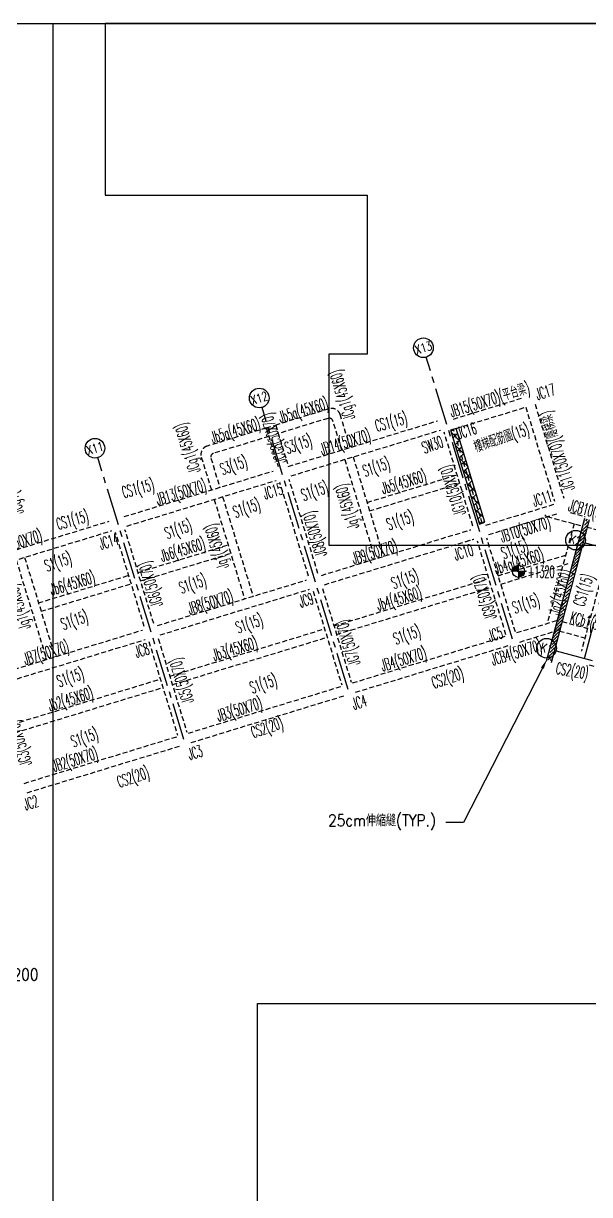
# Model space of a CAD drawing. Header units: centimetres. Extents: x -47768 to 194820, y -149527 to 141949.
# Drawn here: x 65458 to 68342, y -48645 to -42681 of the extents above; entities that cross this region are included whole.
import ezdxf
from ezdxf import colors
from ezdxf.entities.mleader import LeaderData, LeaderLine
from ezdxf.enums import TextEntityAlignment as Align
from ezdxf.math import Vec2, Vec3

# ---------------------------------------------------------------- set-up
doc = ezdxf.new("R2010")
doc.units = ezdxf.units.CM
doc.linetypes.add('CENTER2', pattern=[28.575, 19.05, -3.175, 3.175, -3.175])
doc.linetypes.add('HIDDEN', pattern=[0.375, 0.25, -0.125])
doc.layers.get('0').update_dxf_attribs({"color": 8})
for name, color, linetype in [('0S-B', 6, 'HIDDEN'), ('0S-GRID', 8, 'Continuous'), ('0S-J', 3, 'HIDDEN'), ('0S-Shear wall', 7, 'Continuous'), ('0S-伸縮縫', 4, 'Continuous'), ('1S-BN', 7, 'Continuous'), ('1S-CN', 2, 'Continuous'), ('1S-JN', 3, 'Continuous'), ('1S-SN', 4, 'Continuous'), ('1S-SWN', 7, 'Continuous'), ('1S-TEXT', 7, 'Continuous'), ('FL高程', 7, 'Continuous')]:
    doc.layers.add(name, color=color, linetype=linetype)
doc.layers.add('0S-繪圖區', color=171, linetype='Continuous', plot=False)
doc.styles.add('ae', font='romans.shx', dxfattribs={"bigfont": 'chineset.shx'})
doc.styles.add('CHINA', font='romans.shx', dxfattribs={"width": 0.85, "bigfont": 'chineset.shx'})
doc.styles.add('ROMAND', font='romand')
doc.styles.add('txt', font='romans.shx', dxfattribs={"height": 0.2, "bigfont": 'chineset.shx'})

# ---------------------------------------------------------------- blocks, each defined once
blk = doc.blocks.new('ELE')
at = {"ltscale": 100}
h = blk.add_hatch(color=0, dxfattribs=at)
h.dxf.hatch_style = 1
edge = h.paths.add_edge_path()
edge.add_arc((55199, -2026.6), 20.7, 90, 180)
edge.add_line((55178.3, -2026.6), (55199, -2026.6))
edge.add_line((55199, -2026.6), (55199, -2005.9))
h = blk.add_hatch(color=0, dxfattribs=at)
h.dxf.hatch_style = 1
edge = h.paths.add_edge_path()
edge.add_line((55199, -2047.4), (55199, -2026.6))
edge.add_line((55199, -2026.6), (55219.7, -2026.6))
edge.add_arc((55199, -2026.6), 20.7, 270, 360, ccw=False)
at = {"color": 0, "ltscale": 100}
for q in [(55172.4, -2026.6), (55199, -2000), (55225.6, -2026.6), (55199, -2053.2)]:
    blk.add_line((55199, -2026.6), q, dxfattribs=at)
blk.add_circle((55199, -2026.6), 20.7, dxfattribs=at)
blk = doc.blocks.new('0S-ELE')
at = {"layer": 'FL高程', "ltscale": 100, "xscale": 1.5, "yscale": 1.5, "zscale": 1.5}
blk.add_blockref('ELE', (-26764.5, -529.8), dxfattribs=at)
at = {"layer": 'FL高程', "ltscale": 100, "style": 'CHINA', "width": 0.5}
blk.add_attdef('+150', text='', height=60, dxfattribs=at).set_placement((56149.6, -3572.5), align=Align.MIDDLE)
blk = doc.blocks.new('*U149')
at = {"color": 0, "ltscale": 100}
for points in [[(-36.3, 27), (36.3, 27), (36.3, -27), (-36.3, -27)], [(22.253, -6.279), (36.3, -6.279), (36.3, -27), (22.253, -27)]]:
    blk.add_lwpolyline(points, close=True, dxfattribs=at)
blk.add_lwpolyline([(36.3, 27), (17.074, 27), (17.074, 21.168), (25.98, 21.168), (25.98, 15.768), (24.673, 15.768), (24.673, 9.288), (36.3, 9.288), (36.3, 27)], dxfattribs=at)
blk = doc.blocks.new('*U150')
at = {"color": 0, "ltscale": 100}
blk.add_lwpolyline([(-36.3, 27), (36.3, 27), (36.3, -27), (-36.3, -27)], close=True, dxfattribs=at)
blk = doc.blocks.new('XLINE')
blk.add_circle((0, 0), 50)
at = {"style": 'ROMAND', "width": 0.74997, "flags": 8}
blk.add_attdef('X-LINE', text='', height=50, dxfattribs=at).set_placement((0, 0), align=Align.MIDDLE)
blk = doc.blocks.new('柱位編號')
at = {"color": 0, "linetype": 'CENTER2', "ltscale": 10}
for p, q in [((138657.5, 35946.9), (138218.5, 37382.8)), ((139024.5, 35848.6), (139425.7, 37345.8)), ((137820.7, 35691.1), (137381.7, 37127)), ((136983.9, 35435.3), (136544.9, 36871.2)), ((139027.2, 36438), (140017.2, 36172.7)), ((138879.6, 35887.4), (139869.7, 35622.1))]:
    blk.add_line(p, q, dxfattribs=at)
at = {"color": 0}
ref = blk.add_blockref('XLINE', (138203.9, 37430.6), dxfattribs=dict(at, rotation=16.99999999999998))
ref.add_attrib('X-LINE', 'X13', dxfattribs={"height": 45, "rotation": 17, "style": 'ROMAND', "width": 0.74997}).set_placement((138203.9, 37430.6), align=Align.MIDDLE)
ref = blk.add_blockref('XLINE', (137367.1, 37174.8), dxfattribs=dict(at, rotation=16.99999999999998))
ref.add_attrib('X-LINE', 'X12', dxfattribs={"height": 45, "rotation": 17, "style": 'ROMAND', "width": 0.74997}).set_placement((137367.1, 37174.8), align=Align.MIDDLE)
ref = blk.add_blockref('XLINE', (136530.3, 36919), dxfattribs=dict(at, rotation=16.99999999999998))
ref.add_attrib('X-LINE', 'X11', dxfattribs={"height": 45, "rotation": 17, "style": 'ROMAND', "width": 0.74997}).set_placement((136530.3, 36919), align=Align.MIDDLE)
ref = blk.add_blockref('XLINE', (138978.9, 36450.9), dxfattribs=dict(at, rotation=344.9999999999999))
ref.add_attrib('X-LINE', 'K2', dxfattribs={"height": 45, "rotation": 345, "style": 'ROMAND', "width": 0.74997}).set_placement((138978.9, 36450.9), align=Align.MIDDLE)
ref = blk.add_blockref('XLINE', (138831.3, 35900.3), dxfattribs=dict(at, rotation=344.9999999999999))
ref.add_attrib('X-LINE', 'K1', dxfattribs={"height": 45, "rotation": 345, "style": 'ROMAND', "width": 0.74997}).set_placement((138831.3, 35900.3), align=Align.MIDDLE)

msp = doc.modelspace()

# ---------------------------------------------------------------- hatches: boundary and pattern name
at = {"layer": '0S-Shear wall', "ltscale": 100}
h = msp.add_hatch(dxfattribs=at)
h.set_pattern_fill('ANSI37', color=256, scale=10)
h.set_pattern_definition([(45, (70148.54, -62450.755), (-22.45064, 22.45064), []), (135, (70148.54, -62450.755), (-22.45064, -22.45064), [])])
h.paths.add_polyline_path([(67634.6648, -44751.857), (67780.8507, -45230.0094), (67809.5398, -45221.2383), (67663.354, -44743.0859)])
at = {"layer": '0S-伸縮縫'}
h = msp.add_hatch(dxfattribs=at)
h.set_pattern_fill('ANSI36', color=256, scale=83.3)
h.set_pattern_definition([(45, (-145948.238, -110081.46), (5.522062, 20.24756074), [26.03125, -5.20625, 0, -5.20625])])
h.paths.add_polyline_path([(68341.1755, -45208.3133), (68317.0273, -45201.8428), (68124.5889, -45920.0327), (68148.7371, -45926.5032)])

# ---------------------------------------------------------------- linework, layer by layer
at = {"layer": '0S-B', "ltscale": 100}
for p, q in [((67648.736, -44695.2044), (68002.5688, -44587.0268)), ((67663.3546, -44743.0196), (68017.1874, -44634.8421)), ((68017.1871, -44634.8413), (68163.3732, -45112.9944)), ((68065.0024, -44620.2227), (68211.1885, -45098.3759)), ((66695.4462, -44740.9145), (66743.2614, -44726.2959)), ((66743.2614, -44726.2959), (66803.1976, -44922.3384)), ((66807.5832, -44936.683), (67567.8454, -44704.2475)), ((66695.4462, -44740.9145), (66755.3824, -44936.957)), ((66822.2018, -44984.4982), (67582.464, -44752.0627)), ((67747.38, -45240.1741), (67601.1942, -44762.0217)), ((67795.1953, -45225.5555), (67649.0094, -44747.4031)), ((65970.8165, -45192.5082), (66731.0788, -44960.0727)), ((65985.4351, -45240.3235), (66745.6974, -45007.8879)), ((66910.6134, -45495.9993), (66764.4275, -45017.8469)), ((66958.4286, -45481.3807), (66812.2428, -45003.2284)), ((67813.9253, -45235.5141), (68167.7581, -45127.3365)), ((67828.5439, -45283.3293), (68182.3767, -45175.1518)), ((68126.5622, -45192.216), (68306.6727, -45240.4765)), ((68244.1427, -45171.9578), (68319.6137, -45192.1802)), ((65134.0498, -45448.3335), (65894.3121, -45215.8979)), ((65148.6684, -45496.1487), (65908.9307, -45263.7132)), ((66121.6619, -45737.206), (65975.4761, -45259.0536)), ((66977.159, -45491.3392), (67737.4212, -45258.9037)), ((67696.6164, -45271.379), (67737.4209, -45258.9038)), ((66073.8467, -45751.8246), (65927.6609, -45273.6722)), ((66991.7775, -45539.1545), (67752.0398, -45306.719)), ((67711.2349, -45319.1943), (67752.0395, -45306.7191)), ((67916.5975, -45793.6594), (67770.7698, -45316.6785)), ((67964.4127, -45779.0408), (67818.585, -45302.0599)), ((68429.7124, -45396.1503), (68300.6199, -45877.9299)), ((66140.3923, -45747.1645), (66900.6546, -45514.729)), ((66155.0109, -45794.9797), (66915.2732, -45562.5442)), ((66981.8183, -45557.8851), (67127.646, -46034.866)), ((66934.0031, -45572.5037), (67079.8308, -46049.4846)), ((67972.1857, -45783.1738), (68178.2084, -45720.1863)), ((68178.1242, -45720.212), (68178.1277, -45720.213)), ((65303.6256, -46002.9897), (66063.8879, -45770.5542)), ((67135.419, -46038.999), (67912.4645, -45801.4324)), ((67986.8043, -45830.989), (68192.827, -45768.0016)), ((68165.1833, -45768.5083), (68165.1867, -45768.5093)), ((65318.2442, -46050.805), (66078.5065, -45818.3695)), ((66097.2364, -45828.3289), (66243.0641, -46305.3099)), ((66145.0517, -45813.7104), (66290.8794, -46290.6913)), ((67150.0376, -46086.8142), (67927.0831, -45849.2476)), ((68340.3768, -45946.7917), (69125.2398, -46157.0951)), ((66298.6524, -46294.8242), (67075.6978, -46057.2576)), ((66313.271, -46342.6395), (67090.3164, -46105.0729)), ((65461.8857, -46550.6495), (66238.9312, -46313.0829)), ((65476.5043, -46598.4647), (66253.5498, -46360.8981))]:
    msp.add_line(p, q, dxfattribs=at)
at = {"layer": '0S-J', "ltscale": 100}
for p, q in [((67009.8391, -44691.8507), (66756.418, -44769.3293)), ((67080.1303, -44853.3569), (67034.8126, -44705.1293)), ((66695.446, -44740.9141), (66394.2104, -44833.0111)), ((66708.6028, -44783.9478), (66426.4932, -44870.1974)), ((66364.3334, -44889.2016), (66415.4985, -45056.5553)), ((66413.2145, -44895.1709), (66458.5323, -45043.3985)), ((67094.7444, -44901.1735), (67249.7013, -45408.0147)), ((67137.7782, -44888.0168), (67292.735, -45394.858)), ((67208.6782, -45119.9203), (67667.7086, -44979.5806)), ((67221.8349, -45162.9541), (67680.8654, -45022.6144)), ((66473.0319, -45091.2501), (66627.9888, -45598.0913)), ((66429.9982, -45104.4069), (66584.9551, -45611.248)), ((68263.2064, -45228.8284), (68127.3795, -45735.7262)), ((68306.673, -45240.4755), (68178.1242, -45720.212)), ((68460.389, -45281.6632), (68330.8212, -45246.9457)), ((66041.9905, -45476.6125), (66500.8983, -45336.3104)), ((66055.1473, -45519.6463), (66514.055, -45379.3441)), ((67877.0547, -45493.3057), (68220.4714, -45388.3127)), ((65421.2111, -45412.824), (65576.168, -45919.6652)), ((65464.2448, -45399.6673), (65619.2017, -45906.5084)), ((67890.2114, -45536.3394), (68233.6282, -45431.3464)), ((65535.1448, -45631.5708), (65994.1753, -45491.2311)), ((67040.2881, -45749.1309), (67829.2395, -45507.9243)), ((65548.3016, -45674.6045), (66007.332, -45534.2648)), ((67053.4448, -45792.1646), (67842.3962, -45550.958)), ((68202.2758, -45726.6835), (68331.8437, -45761.4011)), ((66203.5429, -46004.9662), (66992.4943, -45763.7595)), ((66216.6996, -46047.9999), (67005.651, -45806.7932)), ((68189.3349, -45774.9797), (68318.9028, -45809.6974)), ((65366.7594, -46260.7965), (66155.7108, -46019.5899)), ((65379.9161, -46303.8303), (66168.8675, -46062.6236))]:
    msp.add_line(p, q, dxfattribs=at)
msp.add_lwpolyline([(67123.1641, -44840.2002), (67071.9989, -44672.8465, 0.414213562), (67015.8085, -44642.9695), (66743.2613, -44726.2955)], format="xyb", dxfattribs=at)
for centre, radius, start, end in [((67015.6865, -44710.9767), 20, 16.99999976, 106.99999976), ((66407.3671, -44876.0448), 45, 106.99999976, 196.99999976), ((66432.3406, -44889.3235), 20, 106.99999976, 196.99999976)]:
    msp.add_arc(centre, radius, start, end, dxfattribs=at)
at = {"layer": '0S-Shear wall', "ltscale": 100}
msp.add_lwpolyline([(67634.6648, -44751.857), (67780.8507, -45230.0094), (67809.5398, -45221.2383), (67663.354, -44743.0859)], close=True, dxfattribs=at)
at = {"layer": '0S-伸縮縫', "ltscale": 100}
msp.add_line((68306.6697, -45240.4771), (68145.2896, -45842.7559), dxfattribs=at)
at = {"layer": '0S-伸縮縫'}
for points in [[(68317.0263, -45201.908), (68121.9994, -45929.7585)], [(68341.1744, -45208.3785), (68146.1475, -45936.2289)]]:
    msp.add_lwpolyline(points, dxfattribs=at)

# ---------------------------------------------------------------- block references
at = {"layer": '0S-GRID'}
msp.add_blockref('柱位編號', (-70707.8413, -81763.1305), dxfattribs=at)
at = {"layer": '0S-繪圖區', "ltscale": 100, "xscale": 150, "yscale": 150, "zscale": 150}
msp.add_blockref('*U149', (63312.9741, -46730.5188), dxfattribs=at)
at = {"layer": '0S-繪圖區', "color": 11, "ltscale": 100, "xscale": 150, "yscale": 150, "zscale": 150}
msp.add_blockref('*U150', (71055.4266, -46730.5188), dxfattribs=at)
at = {"layer": 'FL高程', "color": 0, "ltscale": 100}
msp.add_blockref('0S-ELE', (11946.3755, -41901.0934), dxfattribs=at).add_auto_attribs({'+150': '+1320'})

# ---------------------------------------------------------------- texts
at = {"layer": '1S-BN', "style": 'txt', "width": 0.5}
for s, rotation, p in [('JB15(50X70)(平台梁)', 17, (67834.264, -44600.5957)), ('JCG8(50X70)', 107, (66736.7157, -44792.5302)), ('JG11(50X70)(隨梯梁)', 107, (68181.5707, -44857.2099)), ('JB14(50X70)', 17, (67098.7934, -44816.2763)), ('JG10(50X70)', 107, (67649.6893, -45057.6833)), ('JB13(50X70)', 17, (66262.0268, -45072.1015)), ('JCB10(50X70)', 345, (68377.0643, -45173.7732)), ('JG8(50X70)', 107, (66946.6339, -45280.0394)), ('JB10(50X70)', 17, (68015.6619, -45261.1483)), ('JB12(50X70)', 17, (65425.2601, -45327.9267)), ('JB9(50X70)', 17, (67248.175, -45377.1063)), ('JG6(50X70)', 107, (66109.8672, -45535.8646)), ('JG9(50X70)', 107, (67810.5481, -45600.6347)), ('JB8(50X70)', 17, (66411.4083, -45632.9316)), ('JG7(50X70)', 107, (67116.0304, -45834.1104)), ('JB7(50X70)', 17, (65574.6417, -45888.7568)), ('JB4(50X70)', 17, (67395.6545, -45922.1482)), ('JCB4(50X70)', 17, (67969.9037, -45888.0464)), ('JG5(50X70)', 107, (66267.0264, -46027.7319, 540)), ('JB3(50X70)', 17, (66558.8879, -46177.9734)), ('JG3(50X70)', 107, (65442.4971, -46345.7609)), ('JB2(50X70)', 17, (65722.1212, -46433.7987))]:
    msp.add_text(s, height=60, rotation=rotation, dxfattribs=at).set_placement(p, align=Align.MIDDLE)
at = {"layer": '1S-CN', "style": 'txt', "width": 0.5}
for s, p in [('JC17', (68116.733, -44557.1543)), ('JC16', (67716.4112, -44754.5929)), ('JC15', (66728.6421, -45062.5322)), ('JC11', (68099.9634, -45099.2814)), ('JC14', (65891.8754, -45318.3575)), ('JC10', (67699.6668, -45373.8663)), ('JC9', (66898.2177, -45617.189)), ('JC5', (67862.1107, -45791.5016)), ('JC8', (66061.451, -45873.0142)), ('JC4', (67169.5692, -46137.8492)), ('JC3', (66332.8025, -46393.6745)), ('JC2', (65496.0358, -46649.4997))]:
    msp.add_text(s, height=60, rotation=17, dxfattribs=at).set_placement(p, align=Align.MIDDLE)
at = {"layer": '1S-JN', "style": 'txt', "width": 0.5}
for s, rotation, p in [('JCg1(45X60)', 107, (67086.0672, -44571.8151)), ('Jb5a(45X60)', 17, (66885.1653, -44654.3853)), ('JCg1(45X60)', 107, (66297.8769, -44842.8729)), ('Jb5a(45X60)', 17, (66538.9339, -44757.3944)), ('JCg1(45X60)', 107, (65397.5037, -45053.3246)), ('Jb5(45X60)', 17, (67396.5314, -45020.3274)), ('Jg1(45X60)', 107, (67110.3057, -45140.1988)), ('Jg1(45X60)', 107, (66445.6739, -45343.3971)), ('Jb6(45X60)', 17, (66270.1982, -45364.682)), ('Jb4a(45X60)', 17, (67982.7411, -45424.4058)), ('Jb6(45X60)', 17, (65708.6049, -45536.3783)), ('Jg2(45X60)', 75.83860899, (68193.8949, -45576.5643)), ('Jg1(45X60)', 107, (65436.7723, -45651.8493)), ('Jb4(45X60)', 17, (67372.6568, -45613.5264)), ('KCb1(50X70)', 345.00000064, (68375.0099, -45741.7609)), ('Jb3(45X60)', 17, (66535.9116, -45869.3616)), ('Jb2(45X60)', 17, (65699.1281, -46125.192))]:
    msp.add_text(s, height=60, rotation=rotation, dxfattribs=at).set_placement(p, align=Align.MIDDLE)
at = {"layer": '1S-SN', "linetype": 'Continuous', "style": 'ae', "width": 0.5}
for s, rotation, p in [('CS1(15)', 15, (67258.7245, -44760.4638)), ('樓梯配筋圖(15)', 19, (67766.2425, -44867.7018)), ('S3(15)', 19, (66803.096, -44873.7974)), ('S3(15)', 19, (66472.6473, -44981.5908)), ('S1(15)', 19, (67199.5427, -44990.4118)), ('CS1(15)', 15, (65969.5913, -45098.7705)), ('S1(15)', 19, (66885.4802, -45113.2332)), ('S1(15)', 19, (66538.8509, -45199.3886)), ('CS1(15)', 15, (65635.2198, -45260.0037)), ('S1(15)', 19, (66190.6893, -45307.1567)), ('S1(15)', 19, (67320.6815, -45262.3351)), ('S1(15)', 19, (67904.5588, -45409.0406)), ('S1(15)', 19, (65578.4509, -45473.53)), ('S1(15)', 19, (66263.8647, -45585.7539)), ('S1(15)', 19, (67345.0758, -45562.2911)), ('CS1(15)', 72.5, (68314.5951, -45654.175)), ('S1(15)', 19, (67961.945, -45687.1576)), ('S1(15)', 19, (65661.8239, -45770.7947)), ('S1(15)', 19, (66552.3872, -45787.6444)), ('S1(15)', 19, (67355.3766, -45845.2594)), ('S1(15)', 19, (65641.1445, -46061.7858)), ('CS2(20)', 19, (67550.1306, -46069.0003)), ('CS2(20)', 350, (68167.1524, -45992.4866)), ('S1(15)', 19, (66624.4499, -46094.3108)), ('CS2(20)', 19, (66629.9815, -46321.3801)), ('S1(15)', 19, (65713.2072, -46368.4523)), ('CS2(20)', 19, (65947.9284, -46573.941))]:
    msp.add_text(s, height=60, rotation=rotation, dxfattribs=at).set_placement(p)
at = {"layer": '1S-SWN', "linetype": 'Continuous', "style": 'CHINA', "width": 0.5}
msp.add_text('SW30', height=60, rotation=20, dxfattribs=at).set_placement((67541.554, -44825.8772), align=Align.MIDDLE)

# ---------------------------------------------------------------- leaders
at = {"layer": '1S-TEXT', "color": 7, "linetype": 'Continuous'}
ml = msp.add_multileader_mtext('Standard', dxfattribs=at)
ml.set_content('25cm伸縮縫(TYP.)', color=7, style='CHINA')
ml.set_leader_properties(color=256, linetype='ByLayer', lineweight=-1)
ml.build(insert=Vec2(0, 0))
ml.multileader.update_dxf_attribs({"dogleg_length": 0.6, "arrow_head_size": 49.5, "scale": 150})
ctx = ml.context
ctx.base_point, ctx.scale, ctx.char_height, ctx.arrow_head_size, ctx.landing_gap_size, ctx.plane_origin = Vec3(66988.0178, -46749.3956), 150, 60, 49.5, 22.5, Vec3(68174.0115, -46316.6827)
notes = []
notes.append((ctx, [(0, (1, 1, 0), (67699.3178, -46749.3956), (-1, 0), 90, [(0, [(68124.5871, -45920.0293)], 0, [])])]))
ctx.mtext.insert, ctx.mtext.flow_direction = Vec3(67010.5178, -46709.4956), 5
ml = msp.add_multileader_mtext('Standard', dxfattribs=at)
ml.set_content('外圍收邊弧梁皆H400x200', color=7, style='CHINA')
ml.set_leader_properties(color=256, linetype='ByLayer', lineweight=-1)
ml.build(insert=Vec2(0, 0))
ml.multileader.update_dxf_attribs({"dogleg_length": 0.6, "arrow_head_size": 49.5, "scale": 150})
ctx = ml.context
ctx.base_point, ctx.scale, ctx.char_height, ctx.arrow_head_size, ctx.landing_gap_size, ctx.plane_origin = Vec3(64807.4487, -47524.1103), 150, 60, 49.5, 22.5, Vec3(64361.2662, -47482.2718)
notes.append((ctx, [(0, (1, 1, 0), (64717.4487, -47524.1103), (1, 0), 90, [(0, [(64582.8168, -47620.1639)], 256, [])])]))
ctx.mtext.insert, ctx.mtext.flow_direction = Vec3(64829.9487, -47494.1103), 5
for ctx, leaders in notes:
    for number, flags, end, landing, length, lines in leaders:
        leader = LeaderData()
        leader.index, (leader.has_last_leader_line, leader.has_dogleg_vector, leader.attachment_direction) = number, flags
        leader.last_leader_point, leader.dogleg_vector, leader.dogleg_length = Vec3(end), Vec3(landing), length
        for number, points, colour, breaks in lines:
            line = LeaderLine()
            line.index, line.vertices, line.color, line.breaks = number, Vec3.list(points), colors.encode_raw_color(colour), breaks
            leader.lines.append(line)
        ctx.leaders.append(leader)

doc.saveas('drawing.dxf')
